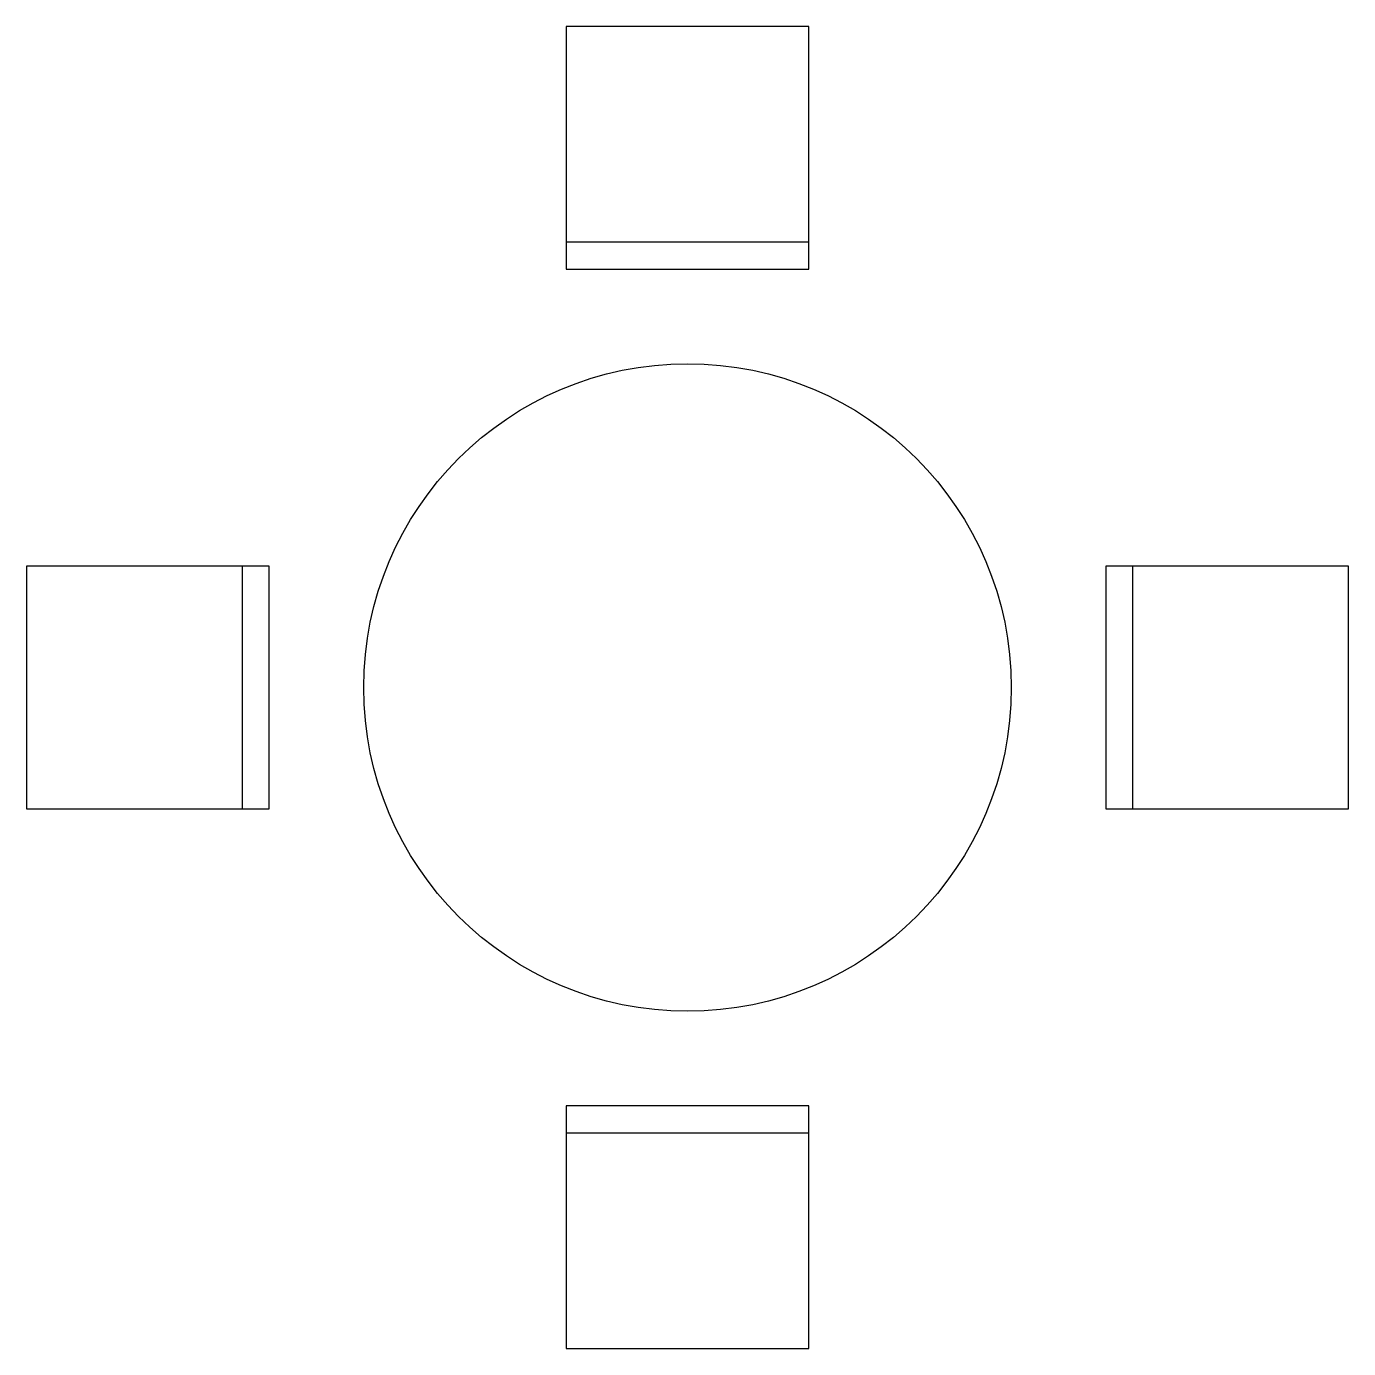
# Model space of a CAD drawing. Header units: metres. Extents: x -1.23 to 1.23, y -1.23 to 1.23.
import ezdxf

# ---------------------------------------------------------------- set-up
doc = ezdxf.new("R2010")
doc.units = ezdxf.units.M
doc.layers.add('XARCH-PLAN', color=2, linetype='Continuous')

# ---------------------------------------------------------------- blocks, each defined once
blk = doc.blocks.new('XA-Round-Table-4')
for points in [[(0.225, 1.225), (-0.225, 1.225), (-0.225, 0.775), (0.225, 0.775)], [(0.225, 0.825), (-0.225, 0.825), (-0.225, 0.775), (0.225, 0.775)], [(-1.225, 0.225), (-1.225, -0.225), (-0.775, -0.225), (-0.775, 0.225)], [(-0.825, 0.225), (-0.825, -0.225), (-0.775, -0.225), (-0.775, 0.225)], [(1.225, -0.225), (1.225, 0.225), (0.775, 0.225), (0.775, -0.225)], [(0.825, -0.225), (0.825, 0.225), (0.775, 0.225), (0.775, -0.225)], [(-0.225, -1.225), (0.225, -1.225), (0.225, -0.775), (-0.225, -0.775)], [(-0.225, -0.825), (0.225, -0.825), (0.225, -0.775), (-0.225, -0.775)]]:
    blk.add_lwpolyline(points, close=True)
blk.add_circle((0, 0), 0.6)

msp = doc.modelspace()

# ---------------------------------------------------------------- block references
at = {"layer": 'XARCH-PLAN'}
msp.add_blockref('XA-Round-Table-4', (0, 0), dxfattribs=at)

doc.saveas('drawing.dxf')
